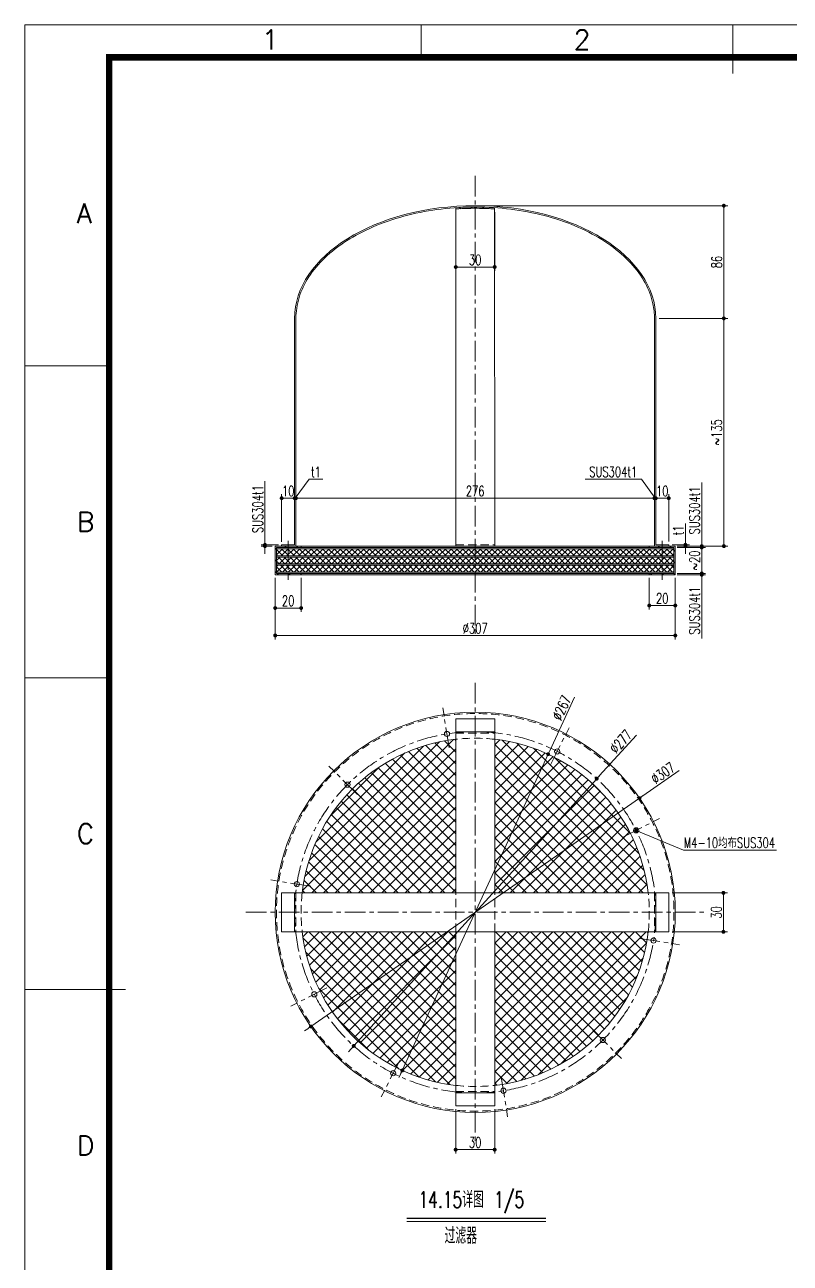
# Model space of a CAD drawing. Header units: millimetres. Extents: x 5291 to 15040, y -2201 to 1723.
# Drawn here: x 12940 to 14118, y -1137 to 769 of the extents above; entities that cross this region are included whole.
import ezdxf

# ---------------------------------------------------------------- set-up
doc = ezdxf.new("R2010")
doc.units = ezdxf.units.MM
doc.header["$LTSCALE"] = 0.5
doc.linetypes.add('CENTER', pattern=[50.8, 31.75, -6.35, 6.35, -6.35])
doc.linetypes.add('DASHED', pattern=[19.05, 12.7, -6.35])
for name, color, linetype, lineweight in [('图层1', 7, 'Continuous', 5), ('图层2', 2, 'Continuous', 20), ('图层5', 3, 'CENTER', 5), ('图框', 7, 'Continuous', 9)]:
    doc.layers.add(name, color=color, linetype=linetype, lineweight=lineweight)
doc.styles.add('图框文字1', font='romans.shx', dxfattribs={"bigfont": 'hztxt.shx'})
doc.styles.add('样式 1', font='txt.shx', dxfattribs={"width": 0.7, "height": 16, "bigfont": 'hzdx.shx'})
doc.dimstyles.new('ISO-25', dxfattribs={"dimtxt": 13, "dimasz": 11, "dimexe": 6, "dimexo": 5, "dimgap": 4, "dimtad": 1, "dimtxsty": 'Standard', "dimcen": 2.5, "dimadec": 0, "dimazin": 0, "dimtfac": 1, "dimtmove": 0, "dimatfit": 3, "dimfxl": 0, "dimarcsym": 0})
pattern_1 = [(45, (-8553.205, 451.2455), (-4.490128, 4.490128), []), (135, (-8553.205, 451.2455), (-4.490128, -4.490128), [])]
pattern_2 = [(135, (-8553.205, 451.246), (-8.980256, -8.980256), [])]

# ---------------------------------------------------------------- blocks, each defined once
blk = doc.blocks.new('_Dot')
at = {"color": 0, "linetype": 'ByBlock', "lineweight": -2}
blk.add_line((-0.5, 0), (-1, 0), dxfattribs=at)
at = {"color": 0, "linetype": 'ByBlock', "const_width": 0.5}
blk.add_lwpolyline([(-0.25, 0, 1), (0.25, 0, 1)], format="xyb", close=True, dxfattribs=at)
blk = doc.blocks.new('*D139')
at = {"layer": 'Defpoints', "color": 0, "lineweight": 9}
for p in [(13939.5, -33.5), (13939.5, -35.5), (13982.3, -33.5)]:
    blk.add_point(p, dxfattribs=at)
at = {"layer": '图层1', "color": 4, "lineweight": 9}
for p, q in [((13982.3, -27.5), (13982.3, 64.7)), ((13944.5, -33.5), (13988.3, -33.5)), ((13944.5, -35.5), (13988.3, -35.5)), ((13982.3, -35.5), (13982.3, -33.5)), ((13982.3, -41.5), (13982.3, -47.5))]:
    blk.add_line(p, q, dxfattribs=at)
at = {"layer": '图层1', "color": 4, "lineweight": 9, "xscale": 6, "yscale": 6, "zscale": 6}
for p, rotation in [((13982.3, -33.5), 270), ((13982.3, -35.5), 90)]:
    blk.add_blockref('_Dot', p, dxfattribs=dict(at, rotation=rotation))
at = {"layer": '图层1', "color": 4, "lineweight": 9, "insert": (13971.3, 21.6), "char_height": 16, "attachment_point": 5, "rotation": 90, "style": '样式 1'}
blk.add_mtext('SUS304t1', dxfattribs=at)
blk = doc.blocks.new('*D140')
at = {"layer": 'Defpoints', "color": 0, "lineweight": 9}
for p in [(13939.5, -75.5), (13939.5, -77.5), (13982.3, -77.5)]:
    blk.add_point(p, dxfattribs=at)
at = {"layer": '图层1', "color": 4, "lineweight": 9}
for p, q in [((13944.5, -75.5), (13988.3, -75.5)), ((13982.3, -69.5), (13982.3, -63.5)), ((13982.3, -75.5), (13982.3, -77.5)), ((13944.5, -77.5), (13988.3, -77.5)), ((13982.3, -83.5), (13982.3, -175.8))]:
    blk.add_line(p, q, dxfattribs=at)
at = {"layer": '图层1', "color": 4, "lineweight": 9, "xscale": 6, "yscale": 6, "zscale": 6}
for p, rotation in [((13982.3, -75.5), 270), ((13982.3, -77.5), 90)]:
    blk.add_blockref('_Dot', p, dxfattribs=dict(at, rotation=rotation))
at = {"layer": '图层1', "color": 4, "lineweight": 9, "insert": (13971.3, -132.7), "char_height": 16, "attachment_point": 5, "rotation": 90, "style": '样式 1'}
blk.add_mtext('SUS304t1', dxfattribs=at)
blk = doc.blocks.new('*D141')
at = {"layer": 'Defpoints', "color": 0, "lineweight": 9}
for p in [(13931.5, -31.5), (13941.3, -33.5), (13957.2, -31.5)]:
    blk.add_point(p, dxfattribs=at)
at = {"layer": '图层1', "color": 4, "lineweight": 9}
for p, q in [((13957.2, -25.5), (13957.2, 1.4)), ((13936.5, -31.5), (13963.2, -31.5)), ((13946.3, -33.5), (13963.2, -33.5)), ((13957.2, -33.5), (13957.2, -31.5)), ((13957.2, -39.5), (13957.2, -45.5))]:
    blk.add_line(p, q, dxfattribs=at)
at = {"layer": '图层1', "color": 4, "lineweight": 9, "xscale": 6, "yscale": 6, "zscale": 6}
for p, rotation in [((13957.2, -31.5), 270), ((13957.2, -33.5), 90)]:
    blk.add_blockref('_Dot', p, dxfattribs=dict(at, rotation=rotation))
at = {"layer": '图层1', "color": 4, "lineweight": 9, "insert": (13946.2, -9.1), "char_height": 16, "attachment_point": 5, "rotation": 90, "style": '样式 1'}
blk.add_mtext('t1', dxfattribs=at)
blk = doc.blocks.new('*D142')
at = {"layer": 'Defpoints', "color": 0, "lineweight": 9}
for p in [(13911.5, 40.3), (13911.5, -31.5), (13931.5, -31.5)]:
    blk.add_point(p, dxfattribs=at)
at = {"layer": '图层1', "color": 4, "lineweight": 9}
for p, q in [((13911.5, -26.5), (13911.5, 46.3)), ((13925.5, 40.3), (13917.5, 40.3)), ((13931.5, -26.5), (13931.5, 46.3))]:
    blk.add_line(p, q, dxfattribs=at)
at = {"layer": '图层1', "color": 4, "lineweight": 9, "xscale": 6, "yscale": 6, "zscale": 6, "rotation": 180}
blk.add_blockref('_Dot', (13911.5, 40.3), dxfattribs=at)
at = {"layer": '图层1', "color": 4, "lineweight": 9, "xscale": 6, "yscale": 6, "zscale": 6}
blk.add_blockref('_Dot', (13931.5, 40.3), dxfattribs=at)
at = {"layer": '图层1', "color": 4, "lineweight": 9, "insert": (13921.5, 51.3), "char_height": 16, "attachment_point": 5, "style": '样式 1'}
blk.add_mtext('10', dxfattribs=at)
blk = doc.blocks.new('*D143')
at = {"layer": 'Defpoints', "color": 0, "lineweight": 9}
for p in [(13909.5, 40.3), (13909.5, -33.5), (13911.5, -31.5)]:
    blk.add_point(p, dxfattribs=at)
at = {"layer": '图层1', "color": 4, "lineweight": 9}
for p, q in [((13889.3, 69.8), (13803, 69.8)), ((13910.5, 40.3), (13889.3, 69.8)), ((13903.5, 40.3), (13897.5, 40.3)), ((13909.5, -28.5), (13909.5, 46.3)), ((13911.5, 40.3), (13909.5, 40.3)), ((13911.5, 40.3), (13909.5, 40.3)), ((13911.5, -26.5), (13911.5, 46.3)), ((13917.5, 40.3), (13923.5, 40.3))]:
    blk.add_line(p, q, dxfattribs=at)
at = {"layer": '图层1', "color": 4, "lineweight": 9, "xscale": 6, "yscale": 6, "zscale": 6}
blk.add_blockref('_Dot', (13909.5, 40.3), dxfattribs=at)
at = {"layer": '图层1', "color": 4, "lineweight": 9, "xscale": 6, "yscale": 6, "zscale": 6, "rotation": 180}
blk.add_blockref('_Dot', (13911.5, 40.3), dxfattribs=at)
at = {"layer": '图层1', "color": 4, "lineweight": 9, "insert": (13846.1, 80.8), "char_height": 16, "attachment_point": 5, "style": '样式 1'}
blk.add_mtext('SUS304t1', dxfattribs=at)
blk = doc.blocks.new('*D144')
at = {"layer": 'Defpoints', "color": 0, "lineweight": 9}
for p in [(13357.6, 289.9), (13357.6, 40.3), (13909.5, 40.3)]:
    blk.add_point(p, dxfattribs=at)
at = {"layer": '图层1', "color": 4, "lineweight": 9}
for p, q in [((13357.6, 284.9), (13357.6, 34.3)), ((13903.5, 40.3), (13363.6, 40.3)), ((13909.5, 45.3), (13909.5, 46.3))]:
    blk.add_line(p, q, dxfattribs=at)
at = {"layer": '图层1', "color": 4, "lineweight": 9, "xscale": 6, "yscale": 6, "zscale": 6, "rotation": 180}
blk.add_blockref('_Dot', (13357.6, 40.3), dxfattribs=at)
at = {"layer": '图层1', "color": 4, "lineweight": 9, "xscale": 6, "yscale": 6, "zscale": 6}
blk.add_blockref('_Dot', (13909.5, 40.3), dxfattribs=at)
at = {"layer": '图层1', "color": 4, "lineweight": 9, "insert": (13633.5, 51.3), "char_height": 16, "attachment_point": 5, "style": '样式 1'}
blk.add_mtext('276', dxfattribs=at)
blk = doc.blocks.new('*D145')
at = {"layer": 'Defpoints', "color": 0, "lineweight": 9}
for p in [(13355.6, 40.3), (13335.6, -31.6), (13355.6, -31.6)]:
    blk.add_point(p, dxfattribs=at)
at = {"layer": '图层1', "color": 4, "lineweight": 9}
for p, q in [((13335.6, -26.6), (13335.6, 46.3)), ((13341.6, 40.3), (13349.6, 40.3)), ((13355.6, -26.6), (13355.6, 46.3))]:
    blk.add_line(p, q, dxfattribs=at)
at = {"layer": '图层1', "color": 4, "lineweight": 9, "xscale": 6, "yscale": 6, "zscale": 6}
for p, rotation in [((13335.6, 40.3), 180.0151208141817), ((13355.6, 40.3), 0.01512081418168457)]:
    blk.add_blockref('_Dot', p, dxfattribs=dict(at, rotation=rotation))
at = {"layer": '图层1', "color": 4, "lineweight": 9, "insert": (13345.6, 51.3), "char_height": 16, "attachment_point": 5, "rotation": 0.0151, "style": '样式 1'}
blk.add_mtext('10', dxfattribs=at)
blk = doc.blocks.new('*D146')
at = {"layer": 'Defpoints', "color": 0, "lineweight": 9}
for p in [(13357.6, 40.3), (13355.6, -31.6), (13357.6, -33.6)]:
    blk.add_point(p, dxfattribs=at)
at = {"layer": '图层1', "color": 4, "lineweight": 9}
for p, q in [((13356.6, 40.3), (13377.8, 69.8)), ((13377.8, 69.8), (13398.8, 69.8)), ((13349.6, 40.3), (13343.6, 40.3)), ((13355.6, -26.6), (13355.6, 46.3)), ((13355.6, 40.3), (13357.6, 40.3)), ((13355.6, 40.3), (13357.6, 40.3)), ((13357.6, -28.6), (13357.6, 46.3)), ((13363.6, 40.3), (13369.6, 40.3))]:
    blk.add_line(p, q, dxfattribs=at)
at = {"layer": '图层1', "color": 4, "lineweight": 9, "xscale": 6, "yscale": 6, "zscale": 6}
for p, rotation in [((13355.6, 40.3), 0.01512081418171718), ((13357.6, 40.3), 180.0151208141817)]:
    blk.add_blockref('_Dot', p, dxfattribs=dict(at, rotation=rotation))
at = {"layer": '图层1', "color": 4, "lineweight": 9, "insert": (13388.3, 80.8), "char_height": 16, "attachment_point": 5, "rotation": 0.0151, "style": '样式 1'}
blk.add_mtext('t1', dxfattribs=at)
blk = doc.blocks.new('*D147')
at = {"layer": 'Defpoints', "color": 0, "lineweight": 9}
for p in [(13309.9, -31.5), (13325.8, -33.5), (13335.6, -31.5)]:
    blk.add_point(p, dxfattribs=at)
at = {"layer": '图层1', "color": 4, "lineweight": 9}
for p, q in [((13309.9, -25.5), (13309.9, 66.7)), ((13330.6, -31.5), (13303.9, -31.5)), ((13320.8, -33.5), (13303.9, -33.5)), ((13309.9, -33.5), (13309.9, -31.5)), ((13309.9, -39.5), (13309.9, -45.5))]:
    blk.add_line(p, q, dxfattribs=at)
at = {"layer": '图层1', "color": 4, "lineweight": 9, "xscale": 6, "yscale": 6, "zscale": 6}
for p, rotation in [((13309.9, -31.5), 270), ((13309.9, -33.5), 90)]:
    blk.add_blockref('_Dot', p, dxfattribs=dict(at, rotation=rotation))
at = {"layer": '图层1', "color": 4, "lineweight": 9, "insert": (13298.9, 23.6), "char_height": 16, "attachment_point": 5, "rotation": 90, "style": '样式 1'}
blk.add_mtext('SUS304t1', dxfattribs=at)
blk = doc.blocks.new('*D148')
at = {"layer": 'Defpoints', "color": 0, "lineweight": 9}
for p in [(13325.6, -77.5), (13941.5, -77.5), (13325.6, -171)]:
    blk.add_point(p, dxfattribs=at)
at = {"layer": '图层1', "color": 4, "lineweight": 9}
for p, q in [((13325.6, -82.5), (13325.6, -177)), ((13941.5, -82.5), (13941.5, -177)), ((13935.5, -171), (13331.6, -171))]:
    blk.add_line(p, q, dxfattribs=at)
at = {"layer": '图层1', "color": 4, "lineweight": 9, "xscale": 6, "yscale": 6, "zscale": 6, "rotation": 180}
blk.add_blockref('_Dot', (13325.6, -171), dxfattribs=at)
at = {"layer": '图层1', "color": 4, "lineweight": 9, "xscale": 6, "yscale": 6, "zscale": 6}
blk.add_blockref('_Dot', (13941.5, -171), dxfattribs=at)
at = {"layer": '图层1', "color": 4, "lineweight": 9, "insert": (13633.5, -160), "char_height": 16, "attachment_point": 5, "style": '样式 1'}
blk.add_mtext('%%c307', dxfattribs=at)
blk = doc.blocks.new('*D149')
at = {"layer": 'Defpoints', "color": 0, "lineweight": 9}
for p in [(13901.5, -77.5), (13941.5, -77.5), (13941.5, -124.9)]:
    blk.add_point(p, dxfattribs=at)
at = {"layer": '图层1', "color": 4, "lineweight": 9}
for p, q in [((13901.5, -82.5), (13901.5, -130.9)), ((13941.5, -82.5), (13941.5, -130.9)), ((13907.5, -124.9), (13935.5, -124.9))]:
    blk.add_line(p, q, dxfattribs=at)
at = {"layer": '图层1', "color": 4, "lineweight": 9, "xscale": 6, "yscale": 6, "zscale": 6, "rotation": 180}
blk.add_blockref('_Dot', (13901.5, -124.9), dxfattribs=at)
at = {"layer": '图层1', "color": 4, "lineweight": 9, "xscale": 6, "yscale": 6, "zscale": 6}
blk.add_blockref('_Dot', (13941.5, -124.9), dxfattribs=at)
at = {"layer": '图层1', "color": 4, "lineweight": 9, "insert": (13921.5, -113.9), "char_height": 16, "attachment_point": 5, "style": '样式 1'}
blk.add_mtext('20', dxfattribs=at)
blk = doc.blocks.new('*D150')
at = {"layer": 'Defpoints', "color": 0, "lineweight": 9}
for p in [(13325.6, -77.5), (13365.6, -77.5), (13365.6, -128.7)]:
    blk.add_point(p, dxfattribs=at)
at = {"layer": '图层1', "color": 4, "lineweight": 9}
for p, q in [((13325.6, -82.5), (13325.6, -134.7)), ((13365.6, -82.5), (13365.6, -134.7)), ((13331.6, -128.7), (13359.6, -128.7))]:
    blk.add_line(p, q, dxfattribs=at)
at = {"layer": '图层1', "color": 4, "lineweight": 9, "xscale": 6, "yscale": 6, "zscale": 6, "rotation": 180}
blk.add_blockref('_Dot', (13325.6, -128.7), dxfattribs=at)
at = {"layer": '图层1', "color": 4, "lineweight": 9, "xscale": 6, "yscale": 6, "zscale": 6}
blk.add_blockref('_Dot', (13365.6, -128.7), dxfattribs=at)
at = {"layer": '图层1', "color": 4, "lineweight": 9, "insert": (13345.6, -117.7), "char_height": 16, "attachment_point": 5, "style": '样式 1'}
blk.add_mtext('20', dxfattribs=at)
blk = doc.blocks.new('*D151')
at = {"layer": 'Defpoints', "color": 0, "lineweight": 9}
for p in [(13603.6, 485.5), (13663.5, 485.5), (13663.5, 396.1)]:
    blk.add_point(p, dxfattribs=at)
at = {"layer": '图层1', "color": 4, "lineweight": 9}
for p, q in [((13603.6, 480.5), (13603.6, 390.1)), ((13663.5, 480.5), (13663.5, 390.1)), ((13609.6, 396.1), (13657.5, 396.1))]:
    blk.add_line(p, q, dxfattribs=at)
at = {"layer": '图层1', "color": 4, "lineweight": 9, "xscale": 6, "yscale": 6, "zscale": 6, "rotation": 180}
blk.add_blockref('_Dot', (13603.6, 396.1), dxfattribs=at)
at = {"layer": '图层1', "color": 4, "lineweight": 9, "xscale": 6, "yscale": 6, "zscale": 6}
blk.add_blockref('_Dot', (13663.5, 396.1), dxfattribs=at)
at = {"layer": '图层1', "color": 4, "lineweight": 9, "insert": (13633.5, 407.1), "char_height": 16, "attachment_point": 5, "style": '样式 1'}
blk.add_mtext('30', dxfattribs=at)
blk = doc.blocks.new('*D152')
at = {"layer": 'Defpoints', "color": 0, "lineweight": 9}
for p in [(13911.5, 317.1), (14016.3, 317.1), (13966.4, -33.5)]:
    blk.add_point(p, dxfattribs=at)
at = {"layer": '图层1', "color": 4, "lineweight": 9}
for p, q in [((13916.5, 317.1), (14022.3, 317.1)), ((14016.3, -27.5), (14016.3, 311.1)), ((13971.4, -33.5), (14022.3, -33.5))]:
    blk.add_line(p, q, dxfattribs=at)
at = {"layer": '图层1', "color": 4, "lineweight": 9, "xscale": 6, "yscale": 6, "zscale": 6}
for p, rotation in [((14016.3, 317.1), 90), ((14016.3, -33.5), 270)]:
    blk.add_blockref('_Dot', p, dxfattribs=dict(at, rotation=rotation))
at = {"layer": '图层1', "color": 4, "lineweight": 9, "insert": (14005.3, 141.8), "char_height": 16, "attachment_point": 5, "rotation": 90, "style": '样式 1'}
blk.add_mtext('~135', dxfattribs=at)
blk = doc.blocks.new('*D153')
at = {"layer": 'Defpoints', "color": 0, "lineweight": 9}
for p in [(13633.5, 490.5), (13916.5, 317.1), (14016.3, 317.1)]:
    blk.add_point(p, dxfattribs=at)
at = {"layer": '图层1', "color": 4, "lineweight": 9}
for p, q in [((13638.5, 490.5), (14022.3, 490.5)), ((14016.3, 484.5), (14016.3, 323.1)), ((13921.5, 317.1), (14022.3, 317.1))]:
    blk.add_line(p, q, dxfattribs=at)
at = {"layer": '图层1', "color": 4, "lineweight": 9, "xscale": 6, "yscale": 6, "zscale": 6}
for p, rotation in [((14016.3, 490.5), 90), ((14016.3, 317.1), 270)]:
    blk.add_blockref('_Dot', p, dxfattribs=dict(at, rotation=rotation))
at = {"layer": '图层1', "color": 4, "lineweight": 9, "insert": (14005.3, 403.8), "char_height": 16, "attachment_point": 5, "rotation": 90, "style": '样式 1'}
blk.add_mtext('86', dxfattribs=at)
blk = doc.blocks.new('*D154')
at = {"layer": 'Defpoints', "color": 0, "lineweight": 9}
for p in [(13966.4, -35.5), (13966.4, -75.5), (13982.3, -75.5)]:
    blk.add_point(p, dxfattribs=at)
at = {"layer": '图层1', "color": 4, "lineweight": 9}
for p, q in [((13971.4, -35.5), (13988.3, -35.5)), ((13982.3, -41.5), (13982.3, -69.5)), ((13971.4, -75.5), (13988.3, -75.5))]:
    blk.add_line(p, q, dxfattribs=at)
at = {"layer": '图层1', "color": 4, "lineweight": 9, "xscale": 6, "yscale": 6, "zscale": 6}
for p, rotation in [((13982.3, -35.5), 90), ((13982.3, -75.5), 270)]:
    blk.add_blockref('_Dot', p, dxfattribs=dict(at, rotation=rotation))
at = {"layer": '图层1', "color": 4, "lineweight": 9, "insert": (13971.3, -55.5), "char_height": 16, "attachment_point": 5, "rotation": 90, "style": '样式 1'}
blk.add_mtext('~20', dxfattribs=at)
blk = doc.blocks.new('*D155')
at = {"layer": 'Defpoints', "color": 0, "lineweight": 9}
for p in [(13886.4, -421.3), (13380.6, -772.8)]:
    blk.add_point(p, dxfattribs=at)
at = {"layer": '图层1', "color": 4, "lineweight": 9}
for p, q in [((13947.3, -379), (13891.4, -417.9)), ((13380.6, -772.8), (13886.4, -421.3)), ((13375.7, -776.3), (13370.8, -779.7))]:
    blk.add_line(p, q, dxfattribs=at)
at = {"layer": '图层1', "color": 4, "lineweight": 9, "xscale": 6, "yscale": 6, "zscale": 6}
for p, rotation in [((13886.4, -421.3), 214.8001658189684), ((13380.6, -772.8), 34.8001658189684)]:
    blk.add_blockref('_Dot', p, dxfattribs=dict(at, rotation=rotation))
at = {"layer": '图层1', "color": 4, "lineweight": 9, "insert": (13922.4, -382.9), "char_height": 16, "attachment_point": 5, "rotation": 34.8002, "style": '样式 1'}
blk.add_mtext('%%c307', dxfattribs=at)
blk = doc.blocks.new('*D156')
at = {"layer": 'Defpoints', "color": 0, "lineweight": 9}
for p in [(13820.6, -391.4), (13446.5, -802.7)]:
    blk.add_point(p, dxfattribs=at)
at = {"layer": '图层1', "color": 4, "lineweight": 9}
for p, q in [((13881.6, -324.4), (13824.6, -387)), ((13446.5, -802.7), (13820.6, -391.4)), ((13442.5, -807.2), (13438.4, -811.6))]:
    blk.add_line(p, q, dxfattribs=at)
at = {"layer": '图层1', "color": 4, "lineweight": 9, "xscale": 6, "yscale": 6, "zscale": 6}
for p, rotation in [((13820.6, -391.4), 227.7148340373773), ((13446.5, -802.7), 47.71483403737736)]:
    blk.add_blockref('_Dot', p, dxfattribs=dict(at, rotation=rotation))
at = {"layer": '图层1', "color": 4, "lineweight": 9, "insert": (13857.6, -334.4), "char_height": 16, "attachment_point": 5, "rotation": 47.7148, "style": '样式 1'}
blk.add_mtext('%%c277', dxfattribs=at)
blk = doc.blocks.new('*D157')
at = {"layer": 'Defpoints', "color": 0, "lineweight": 9}
for p in [(13745.8, -353.7), (13521.3, -840.4)]:
    blk.add_point(p, dxfattribs=at)
at = {"layer": '图层1', "color": 4, "lineweight": 9}
for p, q in [((13786.5, -265.7), (13748.3, -348.3)), ((13521.3, -840.4), (13745.8, -353.7)), ((13518.8, -845.8), (13516.2, -851.3))]:
    blk.add_line(p, q, dxfattribs=at)
at = {"layer": '图层1', "color": 4, "lineweight": 9, "xscale": 6, "yscale": 6, "zscale": 6}
for p, rotation in [((13745.8, -353.7), 245.2306919683054), ((13521.3, -840.4), 65.23069196830545)]:
    blk.add_blockref('_Dot', p, dxfattribs=dict(at, rotation=rotation))
at = {"layer": '图层1', "color": 4, "lineweight": 9, "insert": (13766.6, -282.4), "char_height": 16, "attachment_point": 5, "rotation": 65.2307, "style": '样式 1'}
blk.add_mtext('%%c267', dxfattribs=at)
blk = doc.blocks.new('*D158')
at = {"layer": 'Defpoints', "color": 0, "lineweight": 9}
for p in [(13931.5, -567.1), (13931.5, -627.1), (14015.7, -627.1)]:
    blk.add_point(p, dxfattribs=at)
at = {"layer": '图层1', "color": 4, "lineweight": 9}
for p, q in [((13936.5, -567.1), (14021.7, -567.1)), ((14015.7, -573.1), (14015.7, -621.1)), ((13936.5, -627.1), (14021.7, -627.1))]:
    blk.add_line(p, q, dxfattribs=at)
at = {"layer": '图层1', "color": 4, "lineweight": 9, "xscale": 6, "yscale": 6, "zscale": 6}
for p, rotation in [((14015.7, -567.1), 90), ((14015.7, -627.1), 270)]:
    blk.add_blockref('_Dot', p, dxfattribs=dict(at, rotation=rotation))
at = {"layer": '图层1', "color": 4, "lineweight": 9, "insert": (14004.7, -597.1), "char_height": 16, "attachment_point": 5, "rotation": 90, "style": '样式 1'}
blk.add_mtext('30', dxfattribs=at)
blk = doc.blocks.new('*D159')
at = {"layer": 'Defpoints', "color": 0, "lineweight": 9}
for p in [(13603.5, -895.1), (13663.5, -895.1), (13663.5, -962.3)]:
    blk.add_point(p, dxfattribs=at)
at = {"layer": '图层1', "color": 4, "lineweight": 9}
for p, q in [((13603.5, -900.1), (13603.5, -968.3)), ((13663.5, -900.1), (13663.5, -968.3)), ((13609.5, -962.3), (13657.5, -962.3))]:
    blk.add_line(p, q, dxfattribs=at)
at = {"layer": '图层1', "color": 4, "lineweight": 9, "xscale": 6, "yscale": 6, "zscale": 6, "rotation": 180}
blk.add_blockref('_Dot', (13603.5, -962.3), dxfattribs=at)
at = {"layer": '图层1', "color": 4, "lineweight": 9, "xscale": 6, "yscale": 6, "zscale": 6}
blk.add_blockref('_Dot', (13663.5, -962.3), dxfattribs=at)
at = {"layer": '图层1', "color": 4, "lineweight": 9, "insert": (13633.5, -951.3), "char_height": 16, "attachment_point": 5, "style": '样式 1'}
blk.add_mtext('30', dxfattribs=at)
blk = doc.blocks.new('图框(A4)')
at = {"layer": '图框'}
for p, q in [((252.99, 634.09), (252.99, 639.09)), ((300.99, 634.09), (300.99, 639.09)), ((300.99, 634.09), (300.99, 631.59)), ((204.99, 586.59), (191.99, 586.59)), ((204.99, 538.59), (191.99, 538.59)), ((204.99, 490.59), (191.99, 490.59)), ((204.99, 490.59), (207.49, 490.59))]:
    blk.add_line(p, q, dxfattribs=at)
blk.add_lwpolyline([(191.99, 342.09), (401.99, 342.09), (401.99, 639.09), (191.99, 639.09)], close=True, dxfattribs=at)
at = {"layer": '图框', "color": 5, "const_width": 1}
blk.add_lwpolyline([(204.99, 347.09), (396.99, 347.09), (396.99, 634.09), (204.99, 634.09)], close=True, dxfattribs=at)
at = {"layer": '图框', "style": '图框文字1'}
for s, p in [('1', (228.49, 635.29)), ('2', (276.49, 635.29)), ('A', (199.99, 608.56)), ('B ', (199.99, 561.1)), ('C', (199.99, 513.1)), ('D', (199.99, 465.1))]:
    blk.add_text(s, height=3, dxfattribs=at).set_placement(p)

msp = doc.modelspace()

# ---------------------------------------------------------------- hatches: boundary and pattern name
at = {"layer": '图层1', "lineweight": 9}
h = msp.add_hatch(dxfattribs=at)
h.set_pattern_fill('ANSI31', scale=4, angle=90, style=0)
h.set_pattern_definition(pattern_2)
edge = h.paths.add_edge_path()
edge.add_spline(control_points=[(13633.54, 486.48), (13635.83, 486.48), (13638.12, 486.46), (13648.11, 486.3), (13655.81, 485.98), (13663.48, 485.46)], knot_values=[4.6035196, 4.6035196, 4.6035196, 4.6035196, 4.6284154, 4.6284154, 4.7123893, 4.7123893, 4.7123893, 4.7123893], degree=3, periodic=0)
edge.add_line((13663.48, 485.46), (13663.48, 487.46))
edge.add_spline(control_points=[(13663.48, 487.46), (13660.61, 487.66), (13657.73, 487.82), (13647.77, 488.31), (13640.66, 488.48), (13633.54, 488.48)], knot_values=[4.6040156, 4.6040156, 4.6040156, 4.6040156, 4.6352952, 4.6352952, 4.712389, 4.712389, 4.712389, 4.712389], degree=3, periodic=0)
edge.add_line((13633.54, 488.48), (13633.54, 486.48))
edge = h.paths.add_edge_path()
edge.add_spline(control_points=[(13603.61, 485.46), (13613.55, 486.13), (13623.55, 486.48), (13633.54, 486.48)], knot_values=[4.7123893, 4.7123893, 4.7123893, 4.7123893, 4.821259, 4.821259, 4.821259, 4.821259], degree=3, periodic=0)
edge.add_line((13633.54, 486.48), (13633.54, 488.48))
edge.add_spline(control_points=[(13633.54, 488.48), (13623.55, 488.48), (13613.55, 488.14), (13603.61, 487.46)], knot_values=[4.712389, 4.712389, 4.712389, 4.712389, 4.8207624, 4.8207624, 4.8207624, 4.8207624], degree=3, periodic=0)
edge.add_line((13603.61, 487.46), (13603.61, 485.46))
h = msp.add_hatch(dxfattribs=at)
h.set_pattern_fill('ANSI31', scale=4, angle=90, style=0)
h.set_pattern_definition(pattern_2)
h.paths.add_polyline_path([(13365.56, -33.53), (13325.56, -33.53), (13325.56, -77.53), (13365.56, -77.53), (13365.56, -75.53), (13327.56, -75.53), (13327.56, -35.53), (13365.56, -35.53)])
h = msp.add_hatch(dxfattribs=at)
h.set_pattern_fill('ANSI37', scale=2, style=0)
h.set_pattern_definition(pattern_1)
h.paths.add_polyline_path([(13327.56, -37.54), (13327.56, -48.54), (13939.52, -48.54), (13939.52, -37.54)])
h = msp.add_hatch(dxfattribs=at)
h.set_pattern_fill('ANSI31', scale=4, angle=90, style=0)
h.set_pattern_definition(pattern_2)
h.paths.add_polyline_path([(13941.52, -33.53), (13901.52, -33.53), (13901.52, -35.53), (13939.52, -35.53), (13939.52, -75.53), (13901.52, -75.53), (13901.52, -77.53), (13941.52, -77.53)])
h = msp.add_hatch(dxfattribs=at)
h.set_pattern_fill('ANSI37', scale=2, style=0)
h.set_pattern_definition(pattern_1)
h.paths.add_polyline_path([(13939.52, -60.54), (13939.52, -50.54), (13327.56, -50.54), (13327.56, -60.54)])
h.paths.add_polyline_path([(13939.52, -73.53), (13939.52, -62.54), (13327.56, -62.54), (13327.56, -73.53)])
h = msp.add_hatch(dxfattribs=at)
h.set_pattern_fill('ANSI37', scale=4, angle=90, style=0)
h.set_pattern_definition([(135, (-8553.205, 451.246), (-8.980256, -8.980256), []), (225, (-8553.205, 451.246), (8.980256, -8.980256), [])])
h.paths.add_polyline_path([(13663.54, -567.07), (13899.84, -567.07, 0.3499241), (13663.54, -330.77)])
h.paths.add_polyline_path([(13603.54, -567.07), (13603.54, -330.77, 0.3499241), (13367.25, -567.07)])
h.paths.add_polyline_path([(13603.54, -627.07), (13367.25, -627.07, 0.3499241), (13603.54, -863.37)])
h.paths.add_polyline_path([(13663.54, -627.07), (13663.54, -863.37, 0.3499241), (13899.84, -627.07)])

# ---------------------------------------------------------------- linework, layer by layer
at = {"layer": '图层1', "color": 7, "lineweight": 9}
for p, q in [((13603.61, 487.46), (13603.54, -33.53)), ((13663.48, 487.46), (13663.54, -33.53)), ((13355.56, -31.53), (13355.56, 317.06)), ((13357.56, -33.53), (13357.56, 317.06)), ((13909.52, -33.53), (13909.52, 317.06)), ((13911.52, -31.53), (13911.52, 317.06)), ((13325.56, -77.53), (13325.56, -33.53)), ((13325.56, -33.53), (13941.52, -33.53)), ((13325.56, -33.53), (13365.56, -33.53)), ((13327.56, -35.53), (13327.56, -75.53)), ((13939.52, -37.54), (13327.56, -37.54)), ((13335.56, -33.53), (13335.56, -31.53)), ((13335.56, -31.53), (13355.56, -31.53)), ((13365.56, -33.53), (13365.56, -35.53)), ((13901.52, -33.53), (13901.52, -35.53)), ((13931.52, -31.53), (13911.52, -31.53)), ((13931.52, -33.53), (13931.52, -31.53)), ((13939.52, -35.53), (13939.52, -75.53)), ((13939.52, -35.53), (13939.52, -75.53)), ((13941.52, -33.53), (13941.52, -77.53)), ((13939.52, -48.54), (13327.56, -48.54)), ((13939.52, -50.54), (13327.56, -50.54)), ((13939.52, -60.54), (13327.56, -60.54)), ((13939.52, -62.54), (13327.56, -62.54)), ((13939.52, -73.53), (13327.56, -73.53)), ((13939.52, -75.53), (13327.56, -75.53)), ((13365.56, -75.53), (13365.56, -77.53)), ((13901.52, -75.53), (13901.52, -77.53)), ((13941.52, -77.53), (13325.56, -77.53)), ((13603.54, -299.09), (13663.54, -299.09)), ((13603.54, -299.09), (13663.54, -299.09)), ((13603.54, -567.07), (13603.54, -299.09)), ((13663.54, -567.07), (13663.54, -299.09)), ((13603.54, -319.09), (13663.54, -319.09)), ((13603.54, -319.09), (13663.54, -319.09)), ((13335.56, -567.07), (13335.56, -627.07)), ((13335.56, -567.07), (13931.52, -567.07)), ((13335.56, -567.07), (13931.52, -567.07)), ((13335.56, -567.07), (13335.56, -627.07)), ((13355.56, -567.07), (13355.56, -627.07)), ((13355.56, -567.07), (13355.56, -627.07)), ((13911.52, -567.07), (13911.52, -627.07)), ((13911.52, -567.07), (13911.52, -627.07)), ((13931.52, -567.07), (13931.52, -627.07)), ((13931.52, -567.07), (13931.52, -627.07)), ((13335.56, -627.07), (13931.52, -627.07)), ((13335.56, -627.07), (13931.52, -627.07)), ((13603.54, -895.05), (13603.54, -627.07)), ((13663.54, -895.05), (13663.54, -627.07)), ((13603.54, -875.05), (13663.54, -875.05)), ((13603.54, -875.05), (13663.54, -875.05)), ((13603.54, -895.05), (13663.54, -895.05)), ((13603.54, -895.05), (13663.54, -895.05))]:
    msp.add_line(p, q, dxfattribs=at)
at = {"layer": '图层1', "color": 7}
for p, q in [((13939.52, -35.53), (13327.56, -35.53)), ((13327.56, -37.53), (13327.56, -75.53))]:
    msp.add_line(p, q, dxfattribs=at)
at = {"layer": '图层1', "color": 7, "lineweight": 30}
msp.add_line((13528.16, -1067.93), (13742.07, -1067.93), dxfattribs=at)
at = {"layer": '图层1', "color": 7, "lineweight": 13}
msp.add_line((13528.16, -1072.76), (13742.07, -1072.76), dxfattribs=at)
at = {"layer": '图层1', "color": 7, "lineweight": 9}
for centre, radius in [((13633.54, -597.07), 307.98), ((13590.06, -322.51), 4), ((13759.74, -349.39), 4), ((13436.98, -400.51), 4), ((13881.23, -470.87), 4), ((13358.99, -553.58), 4), ((13908.1, -640.56), 4), ((13385.86, -723.27), 4), ((13830.11, -793.63), 4), ((13507.34, -844.75), 4), ((13677.03, -871.63), 4)]:
    msp.add_circle(centre, radius, dxfattribs=at)
for start, end in [(96.42765, 173.57235), (6.42765, 83.57235), (186.42765, 263.57235), (276.42765, 353.57235)]:
    msp.add_arc((13633.54, -597.07), 267.98, start, end, dxfattribs=at)
msp.add_ellipse((13633.54, 317.06), major_axis=(-277.98, 0), ratio=0.6238574, start_param=3.1415927, end_param=6.2831853, dxfattribs=at)
for points, knots in [([(13909.52, 317.06), (13909.52, 324.58), (13908.72, 332.1), (13904.79, 350.5), (13900.74, 361.32), (13889.33, 382.29), (13881.98, 392.45), (13864.23, 411.73), (13853.84, 420.84), (13830.39, 437.66), (13817.34, 445.36), (13789.07, 459.06), (13773.85, 465.05), (13741.84, 475.1), (13725.04, 479.15), (13690.49, 485.15), (13672.74, 487.1), (13636.97, 488.83), (13618.96, 488.6), (13583.33, 485.98), (13565.73, 483.59), (13531.6, 476.72), (13515.07, 472.25), (13483.74, 461.41), (13468.92, 455.04), (13441.57, 440.65), (13429.03, 432.63), (13406.7, 415.24), (13396.9, 405.88), (13380.43, 386.19), (13373.74, 375.87), (13363.71, 354.64), (13360.36, 343.74), (13357.95, 327.53), (13357.56, 322.29), (13357.56, 317.06)], [3.1415927, 3.1415927, 3.1415927, 3.1415927, 3.2741549, 3.2741549, 3.4686035, 3.4686035, 3.6630521, 3.6630521, 3.8575008, 3.8575008, 4.0519494, 4.0519494, 4.246398, 4.246398, 4.4408466, 4.4408466, 4.6352952, 4.6352952, 4.8297438, 4.8297438, 5.0241925, 5.0241925, 5.2186411, 5.2186411, 5.4130897, 5.4130897, 5.6075383, 5.6075383, 5.8019869, 5.8019869, 5.9964355, 5.9964355, 6.1908841, 6.1908841, 6.2831853, 6.2831853, 6.2831853, 6.2831853]), ([(13663.48, 485.46), (13655.81, 485.98), (13648.11, 486.3), (13628.12, 486.61), (13615.82, 486.29), (13603.61, 485.46)], [4.6035196, 4.6035196, 4.6035196, 4.6035196, 4.68749347, 4.68749347, 4.82125895, 4.82125895, 4.82125895, 4.82125895])]:
    msp.add_open_spline(points, degree=3, knots=knots, dxfattribs=at)
at = {"layer": '图层2', "color": 7, "linetype": 'DASHED', "ltscale": 2}
for p, q in [((13603.54, -31.53), (13663.54, -31.53)), ((13603.54, -321.09), (13663.54, -321.09)), ((13603.54, -321.09), (13663.54, -321.09)), ((13357.56, -567.07), (13357.56, -627.07)), ((13357.56, -567.07), (13357.56, -627.07)), ((13603.54, -627.07), (13603.54, -567.07)), ((13663.54, -627.07), (13663.54, -567.07)), ((13909.52, -567.07), (13909.52, -627.07)), ((13909.52, -567.07), (13909.52, -627.07)), ((13603.54, -873.05), (13663.54, -873.05)), ((13603.54, -873.05), (13663.54, -873.05))]:
    msp.add_line(p, q, dxfattribs=at)
msp.add_circle((13633.54, -597.07), 305.98, dxfattribs=at)
for start, end in [(83.57235, 96.42765), (173.57235, 186.42765), (353.57235, 6.42765), (263.57235, 276.42765)]:
    msp.add_arc((13633.54, -597.07), 267.98, start, end, dxfattribs=at)
at = {"layer": '图层5', "color": 7, "ltscale": 2}
for p, q in [((13633.54, 536.61), (13633.54, -170.06)), ((13345.56, -25.28), (13345.56, -85.49)), ((13921.52, -25.28), (13921.52, -85.49)), ((13633.54, -243.73), (13633.54, -950.41)), ((13593.48, -344.09), (13583.72, -282.5)), ((13749.83, -368.85), (13778.14, -313.29)), ((13452.43, -415.96), (13408.33, -371.86)), ((13861.76, -480.79), (13917.33, -452.48)), ((13380.56, -557), (13318.97, -547.25)), ((13280.46, -597.07), (13986.63, -597.07)), ((13886.52, -637.14), (13948.12, -646.89)), ((13405.33, -713.35), (13349.76, -741.66)), ((13814.66, -778.18), (13858.75, -822.28)), ((13517.26, -825.29), (13488.95, -880.85)), ((13673.61, -850.05), (13683.37, -911.64))]:
    msp.add_line(p, q, dxfattribs=at)
msp.add_circle((13633.54, -597.07), 277.98, dxfattribs=at)

# ---------------------------------------------------------------- block references
at = {"layer": '图框', "color": 7, "xscale": 10, "yscale": 10, "zscale": 10}
msp.add_blockref('图框(A4)', (11020.21, -5621.95), dxfattribs=at)

# ---------------------------------------------------------------- texts
at = {"layer": '图层1', "color": 7, "style": '样式 1'}
for s, insert, char_height, width, attachment_point in [('{\\C4;M4-10均布SUS304}', (13954.59, -498.08), 16, 151.4335, 7), ('{\\C4;14.15详图 1/5}', (13546.12, -1026.75), 25, 201.1683, 1), ('{\\C4;过滤器}', (13586.41, -1082.28), 25, 201.1683, 1)]:
    msp.add_mtext(s, dxfattribs=dict(at, insert=insert, char_height=char_height, width=width, attachment_point=attachment_point))

# ---------------------------------------------------------------- dimensions: what is measured, and where the dimension line sits
at = {"layer": '图层1', "color": 7, "lineweight": 9}
for base, p1, p2, text, picture, middle in [((13663.48, 396.08), (13603.61, 485.46), (13663.48, 485.46), '30', '*D151', (13633.54, 407.08)), ((13325.56, -170.99), (13941.52, -77.53), (13325.56, -77.53), '%%c307', '*D148', (13633.54, -159.99))]:
    dim = msp.add_linear_dim(base=base, p1=p1, p2=p2, text=text, dimstyle='ISO-25', override={"dimtxt": 16, "dimasz": 6, "dimgap": 3, "dimdec": 1, "dimlfac": 0.5, "dimtxsty": '样式 1', "dimblk": 'Dot', "dimcen": 6, "dimclrd": 4, "dimclre": 4, "dimclrt": 4, "dimtdec": 1, "dimldrblk": 'Dot', "dimlwd": 9, "dimlwe": 9}, dxfattribs=at)
    dim.commit()
    dim.dimension.update_dxf_attribs({"geometry": picture, "text_midpoint": middle})
for base, p1, p2, angle, text, picture, middle in [((14016.33, 317.06), (13633.54, 490.48), (13916.52, 317.06), 90, '86', '*D153', (14005.33, 403.77)), ((14016.33, 317.06), (13966.43, -33.53), (13911.52, 317.06), 90, '~135', '*D152', (14005.33, 141.76)), ((13982.33, -75.53), (13966.43, -35.53), (13966.43, -75.53), 90, '~20', '*D154', (13971.33, -55.53)), ((13982.33, -77.53), (13939.52, -75.53), (13939.52, -77.53), 270, 'SUS304t1', '*D140', (13971.33, -132.67))]:
    dim = msp.add_linear_dim(base=base, p1=p1, p2=p2, angle=angle, text=text, dimstyle='ISO-25', override={"dimtxt": 16, "dimasz": 6, "dimgap": 3, "dimdec": 1, "dimlfac": 0.5, "dimtxsty": '样式 1', "dimblk": 'Dot', "dimcen": 6, "dimclrd": 4, "dimclre": 4, "dimclrt": 4, "dimtdec": 1, "dimldrblk": 'Dot', "dimlwd": 9, "dimlwe": 9}, dxfattribs=at)
    dim.commit()
    dim.dimension.update_dxf_attribs({"geometry": picture, "text_midpoint": middle})
for base, p1, p2, picture, middle in [((13357.56, 40.33), (13909.52, 40.33), (13357.56, 289.91), '*D144', (13633.54, 51.33)), ((13911.52, 40.33), (13931.52, -31.53), (13911.52, -31.53), '*D142', (13921.52, 51.33)), ((13365.56, -128.72), (13325.56, -77.53), (13365.56, -77.53), '*D150', (13345.56, -117.72)), ((13941.52, -124.87), (13901.52, -77.53), (13941.52, -77.53), '*D149', (13921.52, -113.87)), ((13663.54, -962.29), (13603.54, -895.05), (13663.54, -895.05), '*D159', (13633.54, -951.29))]:
    dim = msp.add_linear_dim(base=base, p1=p1, p2=p2, dimstyle='ISO-25', override={"dimtxt": 16, "dimasz": 6, "dimgap": 3, "dimdec": 1, "dimlfac": 0.5, "dimtxsty": '样式 1', "dimblk": 'Dot', "dimcen": 6, "dimclrd": 4, "dimclre": 4, "dimclrt": 4, "dimtdec": 1, "dimldrblk": 'Dot', "dimlwd": 9, "dimlwe": 9}, dxfattribs=at)
    dim.commit()
    dim.dimension.update_dxf_attribs({"geometry": picture, "text_midpoint": middle})
for base, p1, p2, angle, text, override, picture, middle in [((13357.56, 40.26), (13355.58, -31.61), (13357.58, -33.61), 180.01512, 't1', {"dimtxt": 16, "dimasz": 6, "dimgap": 3, "dimdec": 1, "dimlfac": 0.5, "dimtxsty": '样式 1', "dimblk": 'Dot', "dimcen": 6, "dimclrd": 4, "dimclre": 4, "dimclrt": 4, "dimtdec": 1, "dimtmove": 1, "dimldrblk": 'Dot', "dimlwd": 9, "dimlwe": 9}, '*D146', (13380.83, 69.76)), ((13309.87, -31.53), (13325.77, -33.53), (13335.56, -31.53), 90, 'SUS304t1', {"dimtxt": 16, "dimasz": 6, "dimgap": 3, "dimdec": 1, "dimlfac": 0.5, "dimtxsty": '样式 1', "dimblk": 'Dot', "dimcen": 6, "dimclrd": 4, "dimclre": 4, "dimclrt": 4, "dimtdec": 1, "dimldrblk": 'Dot', "dimlwd": 9, "dimlwe": 9}, '*D147', (13309.87, 23.6)), ((13982.33, -33.53), (13939.52, -35.53), (13939.52, -33.53), 90, 'SUS304t1', {"dimtxt": 16, "dimasz": 6, "dimgap": 3, "dimdec": 1, "dimlfac": 0.5, "dimtxsty": '样式 1', "dimblk": 'Dot', "dimcen": 6, "dimclrd": 4, "dimclre": 4, "dimclrt": 4, "dimtdec": 1, "dimldrblk": 'Dot', "dimlwd": 9, "dimlwe": 9}, '*D139', (13982.33, 21.6)), ((13957.22, -31.53), (13941.32, -33.53), (13931.52, -31.53), 90, 't1', {"dimtxt": 16, "dimasz": 6, "dimgap": 3, "dimdec": 1, "dimlfac": 0.5, "dimtxsty": '样式 1', "dimblk": 'Dot', "dimcen": 6, "dimclrd": 4, "dimclre": 4, "dimclrt": 4, "dimtdec": 1, "dimldrblk": 'Dot', "dimlwd": 9, "dimlwe": 9}, '*D141', (13957.22, -9.07))]:
    dim = msp.add_linear_dim(base=base, p1=p1, p2=p2, angle=angle, text=text, dimstyle='ISO-25', override=override, dxfattribs=at)
    dim.commit()
    dim.dimension.update_dxf_attribs({"geometry": picture, "text_midpoint": middle, "dimtype": 160})
dim = msp.add_linear_dim(base=(13909.52, 40.33), p1=(13911.52, -31.53), p2=(13909.52, -33.53), text='SUS304t1', dimstyle='ISO-25', override={"dimtxt": 16, "dimasz": 6, "dimgap": 3, "dimdec": 1, "dimlfac": 0.5, "dimtxsty": '样式 1', "dimblk": 'Dot', "dimcen": 6, "dimclrd": 4, "dimclre": 4, "dimclrt": 4, "dimtdec": 1, "dimtmove": 1, "dimldrblk": 'Dot', "dimlwd": 9, "dimlwe": 9}, dxfattribs=at)
dim.commit()
dim.dimension.update_dxf_attribs({"geometry": '*D143', "text_midpoint": (13886.25, 69.83), "dimtype": 160})
for base, p1, p2, angle, picture, middle in [((13355.56, 40.26), (13335.58, -31.61), (13355.58, -31.61), 180.01512, '*D145', (13345.56, 51.25)), ((14015.72, -627.07), (13931.52, -567.07), (13931.52, -627.07), 90, '*D158', (14004.72, -597.07))]:
    dim = msp.add_linear_dim(base=base, p1=p1, p2=p2, angle=angle, dimstyle='ISO-25', override={"dimtxt": 16, "dimasz": 6, "dimgap": 3, "dimdec": 1, "dimlfac": 0.5, "dimtxsty": '样式 1', "dimblk": 'Dot', "dimcen": 6, "dimclrd": 4, "dimclre": 4, "dimclrt": 4, "dimtdec": 1, "dimldrblk": 'Dot', "dimlwd": 9, "dimlwe": 9}, dxfattribs=at)
    dim.commit()
    dim.dimension.update_dxf_attribs({"geometry": picture, "text_midpoint": middle})
for p1, p2, text, picture, middle in [((13521.27, -840.4), (13745.82, -353.74), '%%c267', '*D157', (13776.61, -287.02)), ((13446.51, -802.72), (13820.58, -391.42), '%%c277', '*D156', (13865.72, -341.78)), ((13380.65, -772.84), (13886.44, -421.3), '%%c307', '*D155', (13928.7, -391.93))]:
    dim = msp.add_diameter_dim_2p(p1=p1, p2=p2, text=text, dimstyle='ISO-25', override={"dimtxt": 16, "dimasz": 6, "dimgap": 3, "dimdec": 1, "dimlfac": 0.5, "dimtxsty": '样式 1', "dimblk": 'Dot', "dimcen": 6, "dimclrd": 4, "dimclre": 4, "dimclrt": 4, "dimtdec": 1, "dimldrblk": 'Dot', "dimlwd": 9, "dimlwe": 9}, dxfattribs=at)
    dim.commit()
    dim.dimension.update_dxf_attribs({"geometry": picture, "text_midpoint": middle, "dimtype": 163})

# ---------------------------------------------------------------- leaders
at = {"layer": '图层1', "color": 7}
msp.add_leader([(13881.23, -470.87), (13953.95, -501.33), (14097.5, -501.33)], dimstyle='ISO-25', override={"dimtxt": 16, "dimasz": 6, "dimgap": 3, "dimtad": 0, "dimdec": 1, "dimtxsty": '样式 1', "dimcen": 6, "dimclrd": 4, "dimclre": 4, "dimclrt": 4, "dimtdec": 1, "dimldrblk": 'Dot', "dimlwd": 9, "dimlwe": 9}, dxfattribs=at)

doc.saveas('drawing.dxf')
